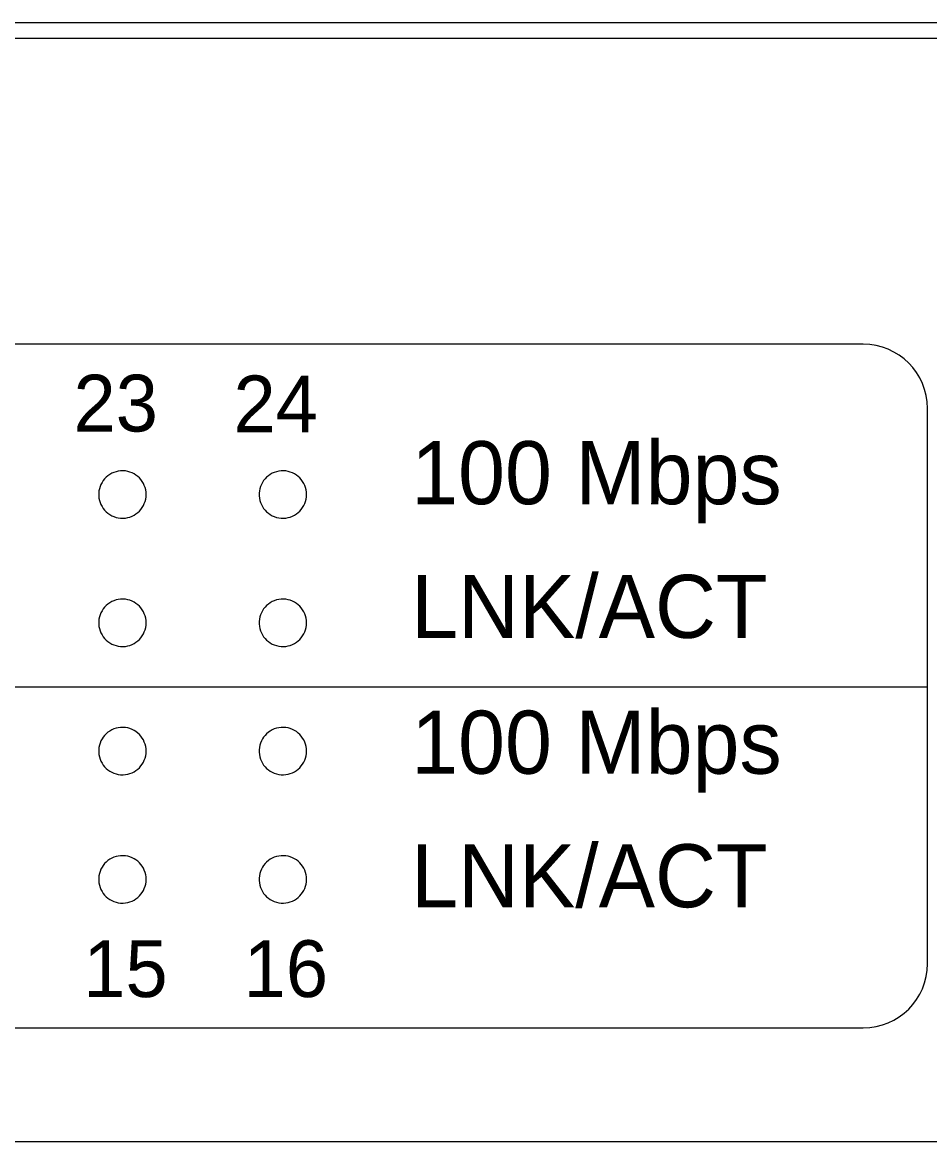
# Model space of a CAD drawing. Header units: millimetres. Extents: x 13198 to 24643, y -4481 to 8091.
# Drawn here: x 16447.44 to 16483.38, y 6022.78 to 6067.14 of the extents above; entities that cross this region are included whole.
import ezdxf

# ---------------------------------------------------------------- set-up
doc = ezdxf.new("R2010")
doc.units = ezdxf.units.MM
doc.header["$MEASUREMENT"] = 0
doc.layers.add('2730M', color=2, linetype='Continuous')

# ---------------------------------------------------------------- blocks, each defined once
blk = doc.blocks.new('a')
at = {"layer": '2730M', "color": 7, "linetype": 'ByBlock', "lineweight": 13}
for points in [[(16905.37, 5542.705), (16425.198, 5542.705)], [(16425.198, 5498.657), (16905.37, 5498.657)], [(16637.947, 5503.199), (16638.885, 5503.199), (16639.813, 5503.199), (16640.732, 5503.199), (16641.64, 5503.199), (16642.538, 5503.199), (16643.426, 5503.199), (16644.303, 5503.199), (16645.17, 5503.199), (16646.026, 5503.199), (16646.871, 5503.199), (16647.705, 5503.199), (16648.527, 5503.199), (16649.339, 5503.199), (16650.138, 5503.199), (16650.926, 5503.199), (16651.702, 5503.199), (16652.467, 5503.199), (16653.219, 5503.199), (16653.958, 5503.199), (16654.686, 5503.199), (16655.4, 5503.199), (16656.102, 5503.199), (16656.791, 5503.199), (16657.467, 5503.199), (16658.13, 5503.199), (16658.779, 5503.199), (16659.415, 5503.199), (16660.037, 5503.199), (16660.646, 5503.199), (16661.24, 5503.199), (16661.82, 5503.199), (16662.386, 5503.199), (16662.938, 5503.199), (16663.475, 5503.199), (16663.997, 5503.199), (16664.504, 5503.199), (16664.997, 5503.199), (16665.474, 5503.199), (16665.936, 5503.199), (16666.382, 5503.199), (16666.813, 5503.199), (16667.228, 5503.199), (16667.627, 5503.199), (16668.009, 5503.199), (16668.376, 5503.199), (16668.726, 5503.199), (16669.06, 5503.199), (16669.377, 5503.199), (16669.677, 5503.199), (16669.96, 5503.199), (16670.226, 5503.199), (16670.474, 5503.199), (16670.705, 5503.199), (16670.919, 5503.199), (16671.115, 5503.199), (16671.292, 5503.199), (16671.452, 5503.199), (16671.594, 5503.199), (16671.717, 5503.199), (16671.821, 5503.199), (16671.907, 5503.199), (16671.975, 5503.199), (16672.023, 5503.199), (16672.052, 5503.199), (16672.061, 5503.199), (16672.323, 5503.212), (16672.577, 5503.251), (16672.823, 5503.314), (16673.058, 5503.4), (16673.282, 5503.508), (16673.493, 5503.636), (16673.69, 5503.784), (16673.872, 5503.949), (16674.038, 5504.131), (16674.185, 5504.328), (16674.313, 5504.539), (16674.421, 5504.763), (16674.507, 5504.999), (16674.571, 5505.244), (16674.609, 5505.498), (16674.623, 5505.76), (16674.623, 5505.776), (16674.623, 5505.824), (16674.623, 5505.902), (16674.623, 5506.009), (16674.623, 5506.145), (16674.623, 5506.308), (16674.623, 5506.498), (16674.623, 5506.713), (16674.623, 5506.952), (16674.623, 5507.215), (16674.623, 5507.5), (16674.623, 5507.806), (16674.623, 5508.133), (16674.623, 5508.479), (16674.623, 5508.843), (16674.623, 5509.224), (16674.623, 5509.622), (16674.623, 5510.035), (16674.623, 5510.462), (16674.623, 5510.902), (16674.623, 5511.355), (16674.623, 5511.818), (16674.623, 5512.292), (16674.623, 5512.775), (16674.623, 5513.764), (16674.623, 5514.778), (16674.623, 5516.845), (16674.623, 5518.913), (16674.623, 5519.927), (16674.623, 5520.916), (16674.623, 5521.399), (16674.623, 5521.872), (16674.623, 5522.336), (16674.623, 5522.788), (16674.623, 5523.229), (16674.623, 5523.656), (16674.623, 5524.069), (16674.623, 5524.466), (16674.623, 5524.848), (16674.623, 5525.212), (16674.623, 5525.558), (16674.623, 5525.885), (16674.623, 5526.191), (16674.623, 5526.476), (16674.623, 5526.739), (16674.623, 5526.978), (16674.623, 5527.193), (16674.623, 5527.383), (16674.623, 5527.546), (16674.623, 5527.682), (16674.623, 5527.789), (16674.623, 5527.867), (16674.623, 5527.914), (16674.623, 5527.931), (16674.609, 5528.192), (16674.571, 5528.447), (16674.507, 5528.692), (16674.421, 5528.927), (16674.313, 5529.151), (16674.185, 5529.362), (16674.038, 5529.56), (16673.872, 5529.741), (16673.69, 5529.907), (16673.493, 5530.054), (16673.282, 5530.182), (16673.058, 5530.29), (16672.823, 5530.376), (16672.577, 5530.44), (16672.323, 5530.478), (16672.061, 5530.492), (16672.052, 5530.492), (16672.023, 5530.492), (16671.975, 5530.492), (16671.907, 5530.492), (16671.822, 5530.492), (16671.717, 5530.492), (16671.594, 5530.492), (16671.452, 5530.492), (16671.293, 5530.492), (16671.115, 5530.492), (16670.919, 5530.492), (16670.706, 5530.492), (16670.475, 5530.492), (16670.226, 5530.492), (16669.96, 5530.492), (16669.677, 5530.492), (16669.377, 5530.492), (16669.061, 5530.492), (16668.727, 5530.492), (16668.377, 5530.492), (16668.011, 5530.492), (16667.628, 5530.492), (16667.229, 5530.492), (16666.814, 5530.492), (16666.384, 5530.492), (16665.937, 5530.492), (16665.476, 5530.492), (16664.999, 5530.492), (16664.507, 5530.492), (16663.999, 5530.492), (16663.477, 5530.492), (16662.94, 5530.492), (16662.389, 5530.492), (16661.823, 5530.492), (16661.243, 5530.492), (16660.649, 5530.492), (16660.041, 5530.492), (16659.419, 5530.492), (16658.783, 5530.492), (16658.134, 5530.492), (16657.471, 5530.492), (16656.795, 5530.492), (16656.107, 5530.492), (16655.405, 5530.492), (16654.69, 5530.492), (16653.963, 5530.492), (16653.224, 5530.492), (16652.472, 5530.492), (16651.708, 5530.492), (16650.932, 5530.492), (16650.144, 5530.492), (16649.345, 5530.492), (16648.534, 5530.492), (16647.711, 5530.492), (16646.878, 5530.492), (16646.033, 5530.492), (16645.177, 5530.492), (16644.311, 5530.492), (16643.434, 5530.492), (16642.546, 5530.492), (16641.648, 5530.492), (16640.74, 5530.492), (16639.822, 5530.492), (16638.894, 5530.492), (16637.957, 5530.492)], [(16601.534, 5516.809), (16674.623, 5516.809)]]:
    blk.add_lwpolyline(points, dxfattribs=at)
for points in [[(16643.437, 5524.493), (16643.432, 5524.588), (16643.418, 5524.68), (16643.395, 5524.77), (16643.364, 5524.855), (16643.326, 5524.937), (16643.279, 5525.014), (16643.226, 5525.087), (16643.167, 5525.154), (16643.101, 5525.215), (16643.03, 5525.269), (16642.954, 5525.317), (16642.873, 5525.358), (16642.788, 5525.391), (16642.7, 5525.416), (16642.608, 5525.432), (16642.513, 5525.439), (16642.418, 5525.437), (16642.324, 5525.425), (16642.234, 5525.404), (16642.147, 5525.376), (16642.065, 5525.339), (16641.986, 5525.294), (16641.912, 5525.243), (16641.844, 5525.185), (16641.781, 5525.121), (16641.725, 5525.051), (16641.675, 5524.976), (16641.633, 5524.897), (16641.598, 5524.813), (16641.571, 5524.725), (16641.552, 5524.634), (16641.543, 5524.54), (16641.543, 5524.445), (16641.552, 5524.351), (16641.571, 5524.26), (16641.598, 5524.172), (16641.633, 5524.088), (16641.675, 5524.009), (16641.725, 5523.934), (16641.781, 5523.864), (16641.844, 5523.8), (16641.912, 5523.742), (16641.986, 5523.69), (16642.065, 5523.646), (16642.147, 5523.609), (16642.234, 5523.58), (16642.324, 5523.559), (16642.418, 5523.548), (16642.513, 5523.545), (16642.608, 5523.552), (16642.7, 5523.569), (16642.788, 5523.593), (16642.873, 5523.626), (16642.954, 5523.667), (16643.03, 5523.715), (16643.101, 5523.77), (16643.167, 5523.831), (16643.226, 5523.898), (16643.279, 5523.97), (16643.326, 5524.048), (16643.364, 5524.13), (16643.395, 5524.215), (16643.418, 5524.305), (16643.432, 5524.397)], [(16649.839, 5524.493), (16649.834, 5524.588), (16649.82, 5524.68), (16649.798, 5524.77), (16649.767, 5524.855), (16649.728, 5524.937), (16649.682, 5525.014), (16649.628, 5525.087), (16649.569, 5525.154), (16649.503, 5525.215), (16649.432, 5525.269), (16649.356, 5525.317), (16649.275, 5525.358), (16649.19, 5525.391), (16649.102, 5525.416), (16649.01, 5525.432), (16648.916, 5525.439), (16648.82, 5525.437), (16648.727, 5525.425), (16648.637, 5525.404), (16648.55, 5525.376), (16648.467, 5525.339), (16648.388, 5525.294), (16648.315, 5525.243), (16648.246, 5525.185), (16648.184, 5525.121), (16648.127, 5525.051), (16648.078, 5524.976), (16648.035, 5524.897), (16648, 5524.813), (16647.973, 5524.725), (16647.955, 5524.634), (16647.945, 5524.54), (16647.945, 5524.445), (16647.955, 5524.351), (16647.973, 5524.26), (16648, 5524.172), (16648.035, 5524.088), (16648.078, 5524.009), (16648.127, 5523.934), (16648.184, 5523.864), (16648.246, 5523.8), (16648.315, 5523.742), (16648.388, 5523.69), (16648.467, 5523.646), (16648.55, 5523.609), (16648.637, 5523.58), (16648.727, 5523.559), (16648.82, 5523.548), (16648.916, 5523.545), (16649.01, 5523.552), (16649.102, 5523.569), (16649.19, 5523.593), (16649.275, 5523.626), (16649.356, 5523.667), (16649.432, 5523.715), (16649.503, 5523.77), (16649.569, 5523.831), (16649.628, 5523.898), (16649.682, 5523.97), (16649.728, 5524.048), (16649.767, 5524.13), (16649.798, 5524.215), (16649.82, 5524.305), (16649.834, 5524.397)], [(16643.437, 5519.371), (16643.432, 5519.466), (16643.418, 5519.558), (16643.395, 5519.648), (16643.364, 5519.733), (16643.326, 5519.815), (16643.279, 5519.892), (16643.226, 5519.965), (16643.167, 5520.032), (16643.101, 5520.093), (16643.03, 5520.147), (16642.954, 5520.195), (16642.873, 5520.236), (16642.788, 5520.269), (16642.7, 5520.294), (16642.608, 5520.31), (16642.513, 5520.317), (16642.418, 5520.315), (16642.324, 5520.303), (16642.234, 5520.282), (16642.147, 5520.254), (16642.065, 5520.217), (16641.986, 5520.172), (16641.912, 5520.121), (16641.844, 5520.063), (16641.781, 5519.999), (16641.725, 5519.929), (16641.675, 5519.854), (16641.633, 5519.775), (16641.598, 5519.691), (16641.571, 5519.603), (16641.552, 5519.512), (16641.543, 5519.418), (16641.543, 5519.323), (16641.552, 5519.229), (16641.571, 5519.138), (16641.598, 5519.05), (16641.633, 5518.966), (16641.675, 5518.887), (16641.725, 5518.812), (16641.781, 5518.742), (16641.844, 5518.678), (16641.912, 5518.62), (16641.986, 5518.568), (16642.065, 5518.524), (16642.147, 5518.487), (16642.234, 5518.458), (16642.324, 5518.437), (16642.418, 5518.426), (16642.513, 5518.423), (16642.608, 5518.43), (16642.7, 5518.447), (16642.788, 5518.471), (16642.873, 5518.504), (16642.954, 5518.545), (16643.03, 5518.593), (16643.101, 5518.648), (16643.167, 5518.709), (16643.226, 5518.776), (16643.279, 5518.848), (16643.326, 5518.926), (16643.364, 5519.008), (16643.395, 5519.093), (16643.418, 5519.183), (16643.432, 5519.275)], [(16649.839, 5519.371), (16649.834, 5519.466), (16649.82, 5519.558), (16649.798, 5519.648), (16649.767, 5519.733), (16649.728, 5519.815), (16649.682, 5519.892), (16649.628, 5519.965), (16649.569, 5520.032), (16649.503, 5520.093), (16649.432, 5520.147), (16649.356, 5520.195), (16649.275, 5520.236), (16649.19, 5520.269), (16649.102, 5520.294), (16649.01, 5520.31), (16648.916, 5520.317), (16648.82, 5520.315), (16648.727, 5520.303), (16648.637, 5520.282), (16648.55, 5520.254), (16648.467, 5520.217), (16648.388, 5520.172), (16648.315, 5520.121), (16648.246, 5520.063), (16648.184, 5519.999), (16648.127, 5519.929), (16648.078, 5519.854), (16648.035, 5519.775), (16648, 5519.691), (16647.973, 5519.603), (16647.955, 5519.512), (16647.945, 5519.418), (16647.945, 5519.323), (16647.955, 5519.229), (16647.973, 5519.138), (16648, 5519.05), (16648.035, 5518.966), (16648.078, 5518.887), (16648.127, 5518.812), (16648.184, 5518.742), (16648.246, 5518.678), (16648.315, 5518.62), (16648.388, 5518.568), (16648.467, 5518.524), (16648.55, 5518.487), (16648.637, 5518.458), (16648.727, 5518.437), (16648.82, 5518.426), (16648.916, 5518.423), (16649.01, 5518.43), (16649.102, 5518.447), (16649.19, 5518.471), (16649.275, 5518.504), (16649.356, 5518.545), (16649.432, 5518.593), (16649.503, 5518.648), (16649.569, 5518.709), (16649.628, 5518.776), (16649.682, 5518.848), (16649.728, 5518.926), (16649.767, 5519.008), (16649.798, 5519.093), (16649.82, 5519.183), (16649.834, 5519.275)], [(16643.437, 5514.249), (16643.432, 5514.344), (16643.418, 5514.436), (16643.395, 5514.526), (16643.364, 5514.611), (16643.326, 5514.693), (16643.279, 5514.77), (16643.226, 5514.843), (16643.167, 5514.91), (16643.101, 5514.971), (16643.03, 5515.025), (16642.954, 5515.073), (16642.873, 5515.114), (16642.788, 5515.147), (16642.7, 5515.172), (16642.608, 5515.188), (16642.513, 5515.195), (16642.418, 5515.193), (16642.324, 5515.181), (16642.234, 5515.161), (16642.147, 5515.132), (16642.065, 5515.095), (16641.986, 5515.05), (16641.912, 5514.999), (16641.844, 5514.941), (16641.781, 5514.877), (16641.725, 5514.807), (16641.675, 5514.732), (16641.633, 5514.653), (16641.598, 5514.569), (16641.571, 5514.481), (16641.552, 5514.39), (16641.543, 5514.296), (16641.543, 5514.201), (16641.552, 5514.107), (16641.571, 5514.016), (16641.598, 5513.928), (16641.633, 5513.844), (16641.675, 5513.765), (16641.725, 5513.69), (16641.781, 5513.62), (16641.844, 5513.556), (16641.912, 5513.498), (16641.986, 5513.446), (16642.065, 5513.402), (16642.147, 5513.365), (16642.234, 5513.336), (16642.324, 5513.315), (16642.418, 5513.304), (16642.513, 5513.301), (16642.608, 5513.308), (16642.7, 5513.325), (16642.788, 5513.349), (16642.873, 5513.383), (16642.954, 5513.423), (16643.03, 5513.471), (16643.101, 5513.526), (16643.167, 5513.587), (16643.226, 5513.654), (16643.279, 5513.727), (16643.326, 5513.804), (16643.364, 5513.886), (16643.395, 5513.972), (16643.418, 5514.061), (16643.432, 5514.153)], [(16649.839, 5514.249), (16649.834, 5514.344), (16649.82, 5514.436), (16649.798, 5514.526), (16649.767, 5514.611), (16649.728, 5514.693), (16649.682, 5514.77), (16649.628, 5514.843), (16649.569, 5514.91), (16649.503, 5514.971), (16649.432, 5515.025), (16649.356, 5515.073), (16649.275, 5515.114), (16649.19, 5515.147), (16649.102, 5515.172), (16649.01, 5515.188), (16648.916, 5515.195), (16648.82, 5515.193), (16648.727, 5515.181), (16648.637, 5515.161), (16648.55, 5515.132), (16648.467, 5515.095), (16648.388, 5515.05), (16648.315, 5514.999), (16648.246, 5514.941), (16648.184, 5514.877), (16648.127, 5514.807), (16648.078, 5514.732), (16648.035, 5514.653), (16648, 5514.569), (16647.973, 5514.481), (16647.955, 5514.39), (16647.945, 5514.296), (16647.945, 5514.201), (16647.955, 5514.107), (16647.973, 5514.016), (16648, 5513.928), (16648.035, 5513.844), (16648.078, 5513.765), (16648.127, 5513.69), (16648.184, 5513.62), (16648.246, 5513.556), (16648.315, 5513.498), (16648.388, 5513.446), (16648.467, 5513.402), (16648.55, 5513.365), (16648.637, 5513.336), (16648.727, 5513.315), (16648.82, 5513.304), (16648.916, 5513.301), (16649.01, 5513.308), (16649.102, 5513.325), (16649.19, 5513.349), (16649.275, 5513.383), (16649.356, 5513.423), (16649.432, 5513.471), (16649.503, 5513.526), (16649.569, 5513.587), (16649.628, 5513.654), (16649.682, 5513.727), (16649.728, 5513.804), (16649.767, 5513.886), (16649.798, 5513.972), (16649.82, 5514.061), (16649.834, 5514.153)], [(16643.437, 5509.127), (16643.432, 5509.222), (16643.418, 5509.314), (16643.395, 5509.404), (16643.364, 5509.489), (16643.326, 5509.571), (16643.279, 5509.648), (16643.226, 5509.721), (16643.167, 5509.788), (16643.101, 5509.849), (16643.03, 5509.904), (16642.954, 5509.951), (16642.873, 5509.992), (16642.788, 5510.025), (16642.7, 5510.05), (16642.608, 5510.066), (16642.513, 5510.073), (16642.418, 5510.071), (16642.324, 5510.059), (16642.234, 5510.039), (16642.147, 5510.01), (16642.065, 5509.973), (16641.986, 5509.928), (16641.912, 5509.877), (16641.844, 5509.819), (16641.781, 5509.755), (16641.725, 5509.685), (16641.675, 5509.61), (16641.633, 5509.531), (16641.598, 5509.447), (16641.571, 5509.359), (16641.552, 5509.268), (16641.543, 5509.174), (16641.543, 5509.079), (16641.552, 5508.985), (16641.571, 5508.894), (16641.598, 5508.806), (16641.633, 5508.722), (16641.675, 5508.643), (16641.725, 5508.568), (16641.781, 5508.498), (16641.844, 5508.434), (16641.912, 5508.376), (16641.986, 5508.324), (16642.065, 5508.28), (16642.147, 5508.243), (16642.234, 5508.214), (16642.324, 5508.193), (16642.418, 5508.182), (16642.513, 5508.179), (16642.608, 5508.186), (16642.7, 5508.203), (16642.788, 5508.228), (16642.873, 5508.261), (16642.954, 5508.301), (16643.03, 5508.349), (16643.101, 5508.404), (16643.167, 5508.465), (16643.226, 5508.532), (16643.279, 5508.605), (16643.326, 5508.682), (16643.364, 5508.764), (16643.395, 5508.85), (16643.418, 5508.939), (16643.432, 5509.031)], [(16649.839, 5509.127), (16649.834, 5509.222), (16649.82, 5509.314), (16649.798, 5509.404), (16649.767, 5509.489), (16649.728, 5509.571), (16649.682, 5509.648), (16649.628, 5509.721), (16649.569, 5509.788), (16649.503, 5509.849), (16649.432, 5509.904), (16649.356, 5509.951), (16649.275, 5509.992), (16649.19, 5510.025), (16649.102, 5510.05), (16649.01, 5510.066), (16648.916, 5510.073), (16648.82, 5510.071), (16648.727, 5510.059), (16648.637, 5510.039), (16648.55, 5510.01), (16648.467, 5509.973), (16648.388, 5509.928), (16648.315, 5509.877), (16648.246, 5509.819), (16648.184, 5509.755), (16648.127, 5509.685), (16648.078, 5509.61), (16648.035, 5509.531), (16648, 5509.447), (16647.973, 5509.359), (16647.955, 5509.268), (16647.945, 5509.174), (16647.945, 5509.079), (16647.955, 5508.985), (16647.973, 5508.894), (16648, 5508.806), (16648.035, 5508.722), (16648.078, 5508.643), (16648.127, 5508.568), (16648.184, 5508.498), (16648.246, 5508.434), (16648.315, 5508.376), (16648.388, 5508.324), (16648.467, 5508.28), (16648.55, 5508.243), (16648.637, 5508.214), (16648.727, 5508.193), (16648.82, 5508.182), (16648.916, 5508.179), (16649.01, 5508.186), (16649.102, 5508.203), (16649.19, 5508.228), (16649.275, 5508.261), (16649.356, 5508.301), (16649.432, 5508.349), (16649.503, 5508.404), (16649.569, 5508.465), (16649.628, 5508.532), (16649.682, 5508.605), (16649.728, 5508.682), (16649.767, 5508.764), (16649.798, 5508.85), (16649.82, 5508.939), (16649.834, 5509.031)]]:
    blk.add_lwpolyline(points, close=True, dxfattribs=at)
at = {"layer": '2730M', "color": 7, "linetype": 'ByBlock', "lineweight": 13, "attachment_point": 7}
for s, insert, char_height in [('\\fInterstate-Regular|b0|i0|c0|p34;\\W1;23', (16640.537, 5526.976), 2.26641), ('\\fInterstate-Regular|b0|i0|c0|p34;\\W1;24', (16646.923, 5526.976), 2.26641), ('\\fInterstate-Regular|b0|i0|c0|p34;\\W1;100 Mbps', (16654.014, 5523.345), 2.51823), ('\\fInterstate-Regular|b0|i0|c0|p34;\\W1;LNK/ACT', (16654.014, 5518.732), 2.51823), ('\\fInterstate-Regular|b0|i0|c0|p34;\\W1;100 Mbps', (16654.014, 5512.585), 2.51823), ('\\fInterstate-Regular|b0|i0|c0|p34;\\W1;LNK/ACT', (16654.014, 5507.976), 2.51823), ('\\fInterstate-Regular|b0|i0|c0|p34;\\W1;15', (16640.925, 5504.397), 2.26641), ('\\fInterstate-Regular|b0|i0|c0|p34;\\W1;16', (16647.327, 5504.397), 2.26641)]:
    blk.add_mtext(s, dxfattribs=dict(at, insert=insert, char_height=char_height))
blk = doc.blocks.new('blank 2u')
at = {"layer": '2730M', "color": 250, "lineweight": 0}
blk.add_line((41143.808, 4547.497), (41623.98, 4547.497), dxfattribs=at)

msp = doc.modelspace()

# ---------------------------------------------------------------- block references
at = {"color": 7, "linetype": 'Continuous', "lineweight": -3}
msp.add_blockref('blank 2u', (-24909.06844, 1519.64466), dxfattribs=at)
at = {"color": 4, "linetype": 'Continuous', "lineweight": -3, "xscale": 0.9926555901407088, "yscale": 0.9926555901407088, "zscale": 0.9926555901407088}
msp.add_blockref('a', (-68.85892, 564.51174), dxfattribs=at)

doc.saveas('drawing.dxf')
